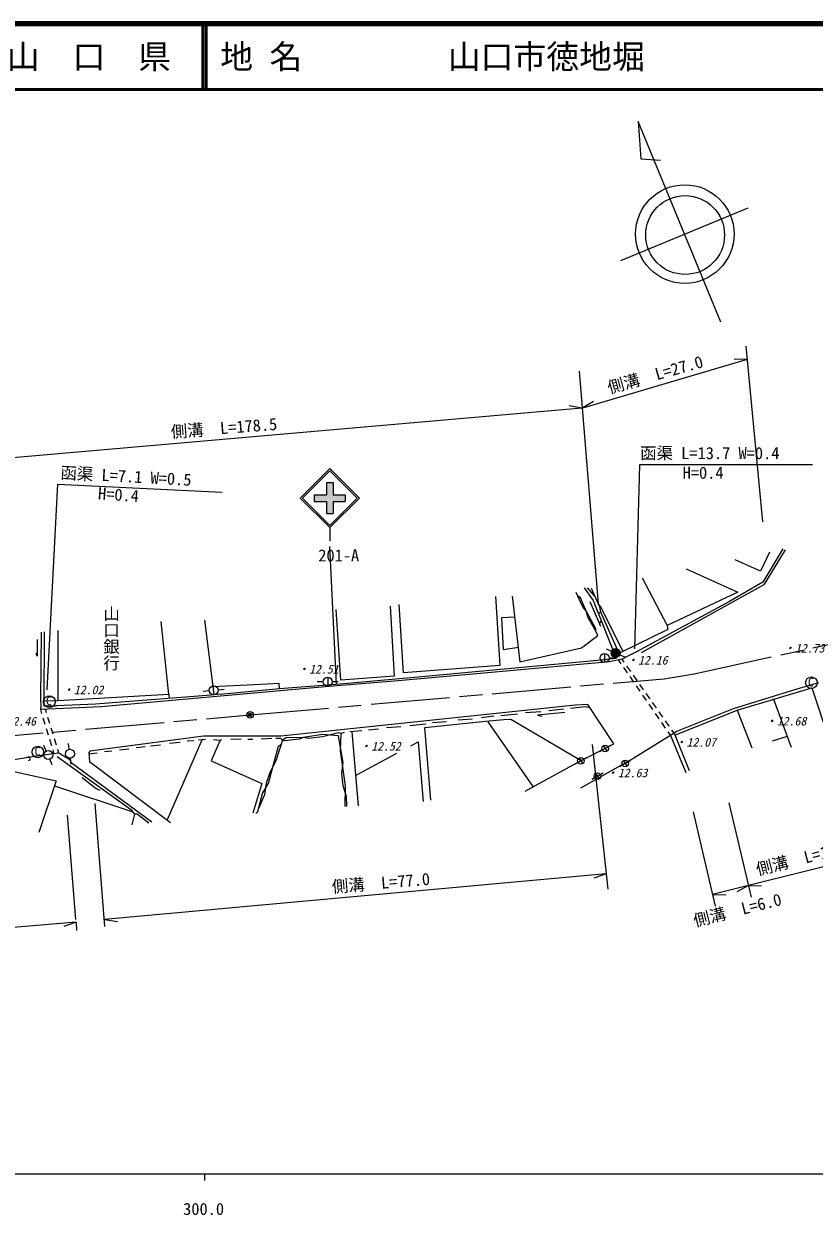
# Model space of a CAD drawing. Units: millimetres, scale not verified, with parts at other scales. Extents: x 40000 to 680000, y 20000 to 380000.
# Drawn here: x 340471 to 460812, y 198715 to 380000 of the extents above; entities that cross this region are included whole.
import ezdxf
from ezdxf.enums import TextEntityAlignment as Align

# ---------------------------------------------------------------- set-up
doc = ezdxf.new("R2010")
doc.units = ezdxf.units.MM
doc.header["$LTSCALE"] = 1000
doc.header["$PDMODE"] = 32
doc.header["$PDSIZE"] = 500
doc.linetypes.add('CHAIN', pattern=[18.5, 12, -1.5, 3.5, -1.5])
for name, color, linetype, lineweight in [('M-BGD', 7, 'Continuous', 13), ('M-BMK', 2, 'CHAIN', 13), ('M-BMK-SRVR', 3, 'Continuous', 13), ('M-STR-HTXT', 7, 'Continuous', 13), ('M-STR-STRC', 7, 'Continuous', 13), ('M-TTL', 2, 'Continuous', 140), ('M-TTL-BAND', 7, 'Continuous', 25), ('M-TTL-LINE', 7, 'Continuous', 50)]:
    doc.layers.add(name, color=color, linetype=linetype, lineweight=lineweight)
doc.layers.add('M-TTL-TXT', color=7, linetype='Continuous')
doc.styles.add('@ＭＳ ゴシック', font='')
doc.styles.add('ＭＳ ゴシック', font='')
doc.styles.get('@ＭＳ ゴシック').set_extended_font_data('@MS Gothic')
doc.styles.get('ＭＳ ゴシック').set_extended_font_data('MS Gothic')

msp = doc.modelspace()

# ---------------------------------------------------------------- hatches: boundary and pattern name
at = {"layer": 'M-BGD'}
msp.add_hatch(color=256, dxfattribs=at).paths.add_polyline_path([(431194, 283974, -1), (429939, 284512, -0.41421), (430835, 284870, -0.41421)])
at = {"layer": 'M-STR-STRC'}
msp.add_hatch(color=256, dxfattribs=at).paths.add_polyline_path([(384703, 308333), (386563, 308333), (386564, 310193), (387564, 310192), (387563, 308333), (389423, 308332), (389422, 307332), (387563, 307333), (387562, 305472), (386562, 305473), (386563, 307333), (384702, 307333)])

# ---------------------------------------------------------------- linework, layer by layer
at = {"layer": 'M-BGD'}
for p, q in [((387038, 300454), (388050, 279542)), ((454009, 299607), (452654, 296729)), ((456041, 300115), (452993, 295035)), ((456380, 299946), (453162, 294612)), ((452654, 296729), (448760, 298422)), ((434620, 295713), (438430, 288431)), ((441309, 297067), (449183, 293511)), ((425815, 294189), (427170, 292241)), ((426238, 294189), (427339, 292919)), ((426831, 294104), (428101, 291310)), ((453162, 294612), (434451, 284283)), ((452993, 295035), (447913, 292072)), ((412268, 292834), (412946, 282335)), ((414808, 292919), (415994, 282928)), ((424545, 293511), (424968, 292495)), ((425222, 292665), (424884, 292919)), ((424968, 292495), (425646, 291141)), ((426154, 290548), (425222, 292665)), ((426662, 292072), (428270, 288347)), ((427170, 292241), (430653, 283485)), ((447913, 292072), (433774, 284452)), ((449183, 293511), (438430, 288431)), ((388731, 280134), (388054, 290887)), ((396266, 291395), (396859, 280727)), ((398298, 281235), (397621, 291649)), ((425646, 291141), (426154, 290548)), ((426154, 290548), (427508, 288008)), ((426323, 289701), (426154, 290548)), ((427932, 291733), (428440, 291056)), ((428270, 290548), (428016, 290294)), ((428101, 291310), (428270, 290548)), ((428270, 290548), (431085, 284222)), ((428440, 291056), (431691, 284468)), ((362569, 277933), (361402, 289040)), ((367988, 289278), (369427, 277933)), ((415232, 289701), (413200, 289617)), ((413200, 289617), (413454, 284791)), ((427508, 287669), (426323, 289701)), ((428440, 289193), (428101, 288855)), ((438430, 288431), (438515, 287839)), ((343096, 287415), (343011, 277255)), ((343556, 287494), (343503, 276216)), ((345636, 287669), (345636, 277001)), ((425392, 285045), (427847, 286907)), ((427508, 288008), (427508, 287669)), ((427847, 286907), (427508, 287669)), ((438515, 287839), (431488, 284367)), ((342503, 286315), (342503, 283775)), ((413454, 284791), (415824, 285129)), ((415994, 282928), (425392, 285045)), ((429114, 284904), (429954, 284545)), ((342503, 283775), (342351, 284229)), ((428894, 284177), (428897, 282811)), ((429595, 283530), (430509, 283531)), ((431555, 283343), (429625, 282928)), ((430963, 283215), (431363, 282635)), ((431085, 284222), (431488, 284367)), ((431222, 284001), (432062, 283642)), ((432250, 283690), (431555, 283343)), ((431904, 282845), (431555, 283343)), ((433774, 284452), (432250, 283690)), ((412946, 282335), (398298, 281235)), ((431761, 282059), (432329, 281236)), ((432882, 281454), (432307, 282272)), ((377555, 279541), (369258, 279118)), ((369456, 277913), (369322, 279272)), ((379333, 279626), (377555, 279541)), ((379418, 278864), (379333, 279626)), ((385152, 279919), (386065, 279919)), ((387630, 279203), (386360, 279118)), ((386743, 280566), (386747, 279200)), ((387445, 279919), (388358, 279919)), ((396859, 280727), (388731, 280134)), ((432727, 280660), (433295, 279837)), ((433859, 280063), (433284, 280881)), ((433692, 279261), (434260, 278438)), ((434837, 278672), (434262, 279491)), ((461460, 279711), (458158, 278779)), ((362569, 277933), (345636, 277001)), ((369004, 277848), (351393, 276493)), ((386360, 279118), (352240, 276070)), ((362569, 277933), (362620, 277357)), ((368696, 278490), (367787, 278402)), ((370358, 278017), (369004, 277848)), ((370979, 278710), (370069, 278622)), ((434658, 277862), (435226, 277039)), ((435814, 277282), (435239, 278100)), ((449106, 275578), (460444, 278949)), ((460444, 278949), (463068, 270990)), ((343011, 277255), (343071, 276211)), ((343071, 276211), (343011, 275647)), ((352240, 276070), (343011, 275647)), ((343011, 275647), (343188, 275066)), ((343503, 276216), (345466, 276239)), ((345636, 277001), (343506, 276949)), ((343920, 275132), (343750, 275681)), ((351393, 276493), (345466, 276239)), ((424460, 276324), (379587, 271583)), ((422682, 275731), (420396, 275477)), ((425984, 276070), (423698, 275816)), ((426323, 276409), (424460, 276324)), ((426662, 275901), (425984, 276070)), ((430290, 270449), (426323, 276409)), ((435624, 276463), (436192, 275640)), ((436792, 275891), (436217, 276709)), ((454610, 277214), (457312, 269943)), ((343391, 274396), (343682, 273439)), ((344422, 273508), (344127, 274463)), ((401516, 272937), (410744, 273869)), ((404818, 273784), (402701, 273615)), ((408712, 274207), (406596, 274038)), ((412014, 274631), (410152, 274377)), ((410744, 273869), (413538, 274123)), ((418026, 263963), (411168, 273784)), ((415655, 274969), (413115, 274715)), ((413538, 274123), (414639, 274207)), ((414639, 274207), (425358, 267891)), ((419211, 275308), (416840, 275139)), ((436589, 275064), (437157, 274241)), ((437769, 274500), (437194, 275318)), ((438747, 273109), (438172, 273927)), ((343885, 272769), (344176, 271812)), ((344925, 271884), (344629, 272839)), ((388392, 272091), (385937, 271498)), ((388731, 272006), (388392, 272091)), ((388731, 272006), (388646, 269381)), ((389239, 272175), (388731, 272006)), ((391948, 272429), (390086, 272260)), ((390424, 272260), (391356, 260999)), ((394488, 272683), (392964, 272514)), ((397875, 273022), (395674, 272853)), ((401685, 273445), (399230, 273191)), ((402447, 261846), (401516, 272937)), ((439499, 272039), (433350, 268281)), ((437555, 273665), (438123, 272842)), ((438521, 272265), (438921, 271685)), ((439499, 272039), (439149, 272536)), ((439499, 272039), (441790, 266360)), ((343884, 269351), (343523, 270191)), ((344379, 271143), (344670, 270186)), ((345428, 270260), (345132, 271215)), ((347374, 269605), (347252, 270511)), ((367818, 271583), (350546, 269297)), ((361299, 270228), (359775, 270059)), ((367564, 270990), (362315, 258883)), ((364262, 270651), (362654, 270482)), ((366379, 270905), (365363, 270821)), ((368157, 271075), (367056, 270990)), ((379587, 271583), (367818, 271583)), ((370358, 270990), (369004, 267857)), ((369342, 271075), (370358, 270990)), ((370358, 270990), (370612, 271075)), ((373576, 271159), (371967, 271075)), ((374592, 271159), (375354, 271159)), ((378232, 271244), (376624, 271159)), ((379587, 271244), (378825, 271244)), ((379841, 270990), (378825, 267857)), ((379248, 270059), (379587, 270313)), ((379841, 270990), (379587, 271244)), ((380434, 271329), (379841, 270990)), ((380180, 270905), (379841, 270990)), ((382381, 271159), (380180, 270905)), ((383058, 271413), (380434, 271329)), ((383058, 271413), (382381, 271159)), ((385937, 271837), (383058, 271413)), ((383820, 271244), (383058, 271413)), ((385937, 271498), (383820, 271244)), ((388392, 271667), (385937, 271837)), ((389070, 267603), (388392, 271667)), ((399399, 270143), (400500, 270736)), ((400500, 270736), (401262, 261677)), ((424464, 267428), (430290, 270449)), ((428730, 270174), (429239, 269313)), ((428985, 269744), (429845, 270252)), ((438921, 271685), (441263, 266097)), ((456723, 271529), (454416, 270865)), ((343434, 268704), (336068, 267519)), ((341064, 268535), (341318, 268450)), ((341318, 268450), (341402, 267942)), ((345805, 269043), (343434, 268704)), ((344873, 269516), (345050, 268935)), ((345551, 268535), (356727, 260491)), ((345805, 269043), (345635, 269591)), ((347498, 268027), (345805, 269043)), ((350546, 269297), (350377, 269127)), ((350377, 269127), (350462, 267773)), ((351647, 269043), (350377, 268873)), ((353848, 269297), (352748, 269212)), ((356473, 269635), (355034, 269466)), ((358928, 269974), (357574, 269805)), ((377724, 264471), (379248, 270059)), ((388646, 269381), (389408, 264047)), ((397198, 268958), (390932, 265571)), ((425291, 267860), (426151, 268368)), ((428985, 269744), (428124, 269235)), ((335814, 266926), (345382, 264809)), ((341402, 267942), (341148, 267857)), ((344786, 267243), (344426, 268083)), ((347498, 268027), (347668, 267603)), ((347676, 267332), (347555, 268238)), ((347668, 267603), (359944, 258544)), ((350462, 267773), (362823, 258459)), ((369004, 267857), (376708, 264386)), ((378825, 267857), (377978, 266164)), ((388900, 265995), (389070, 267603)), ((424630, 267519), (416756, 263201)), ((425291, 267860), (424430, 267351)), ((425036, 268290), (425545, 267429)), ((433350, 268281), (425222, 263709)), ((432026, 267462), (431165, 266953)), ((431771, 267892), (432280, 267031)), ((432026, 267462), (432887, 267970)), ((345382, 264809), (342757, 256935)), ((349361, 265317), (351478, 263624)), ((377978, 266164), (377386, 264471)), ((389070, 264047), (388900, 265995)), ((427828, 265517), (426967, 265008)), ((427573, 265947), (428082, 265086)), ((427828, 265517), (428689, 266025)), ((345128, 264047), (357066, 260068)), ((351478, 263624), (352070, 263370)), ((376708, 264386), (375354, 259899)), ((376793, 262862), (377724, 264471)), ((377386, 264471), (377132, 262693)), ((389578, 262439), (389070, 264047)), ((389408, 264047), (389324, 260915)), ((376116, 260153), (376793, 262862)), ((377132, 262693), (376200, 260576)), ((389662, 260915), (389578, 262439)), ((356727, 260491), (357320, 259729)), ((357320, 259729), (356896, 258121)), ((357743, 259729), (357320, 259729)), ((359521, 258375), (357743, 259729)), ((375777, 259814), (376116, 260153))]:
    msp.add_line(p, q, dxfattribs=at)
for points in [[(370358, 278017), (379418, 278864), (388050, 279542), (399958, 280568), (427803, 283147), (430653, 283485)], [(429625, 282928), (407714, 280925), (396849, 279977), (387591, 279200)], [(458158, 278779), (448496, 275769), (439856, 272295), (439499, 272039)], [(439618, 271744), (449106, 275578), (451318, 269838)], [(422867, 275222), (418670, 274801), (419419, 274661)]]:
    msp.add_lwpolyline(points, dxfattribs=at)
for centre, radius in [((430566, 284243), 683), ((428897, 283494), 683), ((369387, 278593), 683), ((386747, 279883), 683), ((460383, 279734), 880), ((344368, 276862), 900), ((428985, 269744), 500), ((342593, 269195), 872), ((344191, 268724), 683), ((347501, 268919), 683), ((425291, 267860), 500), ((432026, 267462), 500), ((427828, 265517), 500)]:
    msp.add_circle(centre, radius, dxfattribs=at)
at = {"layer": 'M-BMK'}
for points in [[(374924, 274841), (437946, 280354), (442523, 281105), (473945, 287930)], [(275385, 267870), (279765, 267773), (294582, 267857), (374924, 274841)]]:
    msp.add_lwpolyline(points, dxfattribs=at)
at = {"layer": 'M-BMK-SRVR'}
msp.add_circle((374924, 274841), 500, dxfattribs=at)
msp.add_point((374924, 274841), dxfattribs=at)
at = {"layer": 'M-STR-HTXT'}
for p, q in [((452976, 304237), (450467, 330926)), ((425455, 321535), (450651, 328969)), ((450651, 328969), (448652, 328919)), ((425053, 327124), (427932, 291733)), ((425455, 321535), (293396, 310021)), ((425455, 321535), (423486, 321883)), ((425506, 321550), (427213, 322593)), ((434197, 312900), (433435, 284875)), ((460574, 312885), (434197, 312900)), ((345581, 309973), (343994, 278656)), ((345581, 309973), (370657, 308712)), ((427000, 270313), (429371, 248299)), ((351308, 261338), (352748, 242627)), ((447825, 261480), (451212, 247087)), ((347075, 259560), (348345, 243727)), ((442372, 260110), (445759, 245716)), ((470100, 253719), (445340, 247496)), ((429117, 250670), (352748, 243727)), ((429117, 250670), (427240, 249980)), ((450793, 248866), (449046, 247893)), ((450793, 248866), (452793, 248835)), ((445340, 247496), (447340, 247464)), ((348430, 243304), (251201, 235261)), ((348430, 243304), (346547, 242629)), ((348430, 243304), (348514, 242034)), ((352748, 243727), (354718, 243387))]:
    msp.add_line(p, q, dxfattribs=at)
at = {"layer": 'M-STR-STRC'}
for p, q in [((446573, 334582), (434027, 365135)), ((434027, 365135), (434397, 359480)), ((434397, 359480), (437389, 359254)), ((431352, 344006), (450778, 351983)), ((382562, 307833), (387062, 312333)), ((382916, 307833), (387062, 311979)), ((391563, 307832), (387062, 312333)), ((391209, 307832), (387062, 311979)), ((386564, 310193), (386563, 308333)), ((386564, 310193), (387564, 310192)), ((387564, 310192), (387563, 308333)), ((384703, 308333), (384702, 307333)), ((384703, 308333), (386563, 308333)), ((387563, 308333), (389423, 308332)), ((389423, 308332), (389422, 307332)), ((382562, 307833), (387062, 303332)), ((382916, 307833), (387062, 303686)), ((384702, 307333), (386563, 307333)), ((386563, 307333), (386562, 305473)), ((387062, 303686), (391209, 307832)), ((387063, 303332), (391563, 307832)), ((387563, 307333), (387562, 305472)), ((387563, 307333), (389422, 307332)), ((386562, 305473), (387562, 305472)), ((387063, 303332), (387063, 301332))]:
    msp.add_line(p, q, dxfattribs=at)
for centre, radius in [((441104, 348011), 7500), ((441156, 347862), 6000)]:
    msp.add_circle(centre, radius, dxfattribs=at)
at = {"layer": 'M-TTL'}
msp.add_line((680000, 380000), (40000, 380000), dxfattribs=at)
at = {"layer": 'M-TTL-BAND'}
for p, q in [((40000, 205000), (579000, 205000)), ((368000, 205000), (368000, 204000))]:
    msp.add_line(p, q, dxfattribs=at)
at = {"layer": 'M-TTL-LINE'}
for p, q in [((367750, 380000), (367750, 370000)), ((368250, 380000), (368250, 370000)), ((40000, 370000), (680000, 370000))]:
    msp.add_line(p, q, dxfattribs=at)

# ---------------------------------------------------------------- texts
at = {"layer": 'M-BGD', "style": '@ＭＳ ゴシック'}
msp.add_text('山口銀行', height=1833, rotation=270, dxfattribs=at).set_placement((352330, 291500), align=Align.BOTTOM_LEFT)
at = {"layer": 'M-BGD', "style": 'ＭＳ ゴシック', "oblique": 15}
for s, p in [('・12.73', (456095, 283932)), ('・12.16', (432193, 282106)), ('・12.51', (382105, 280737)), ('・12.02', (346289, 277593)), ('・12.46', (336033, 272818)), ('・12.68', (453320, 272836)), ('・12.52', (391568, 269017)), ('・12.07', (439571, 269617)), ('・12.63', (429122, 264953))]:
    msp.add_text(s, height=1320, dxfattribs=at).set_placement(p, align=Align.BOTTOM_LEFT)
at = {"layer": 'M-BGD', "style": '@ＭＳ ゴシック'}
for p in [(459872, 278761), (343842, 275925), (342114, 268251)]:
    msp.add_text('C', height=1320, dxfattribs=at).set_placement(p, align=Align.BOTTOM_LEFT)
at = {"layer": 'M-STR-HTXT', "style": 'ＭＳ ゴシック'}
for s, rotation, p in [('側溝\u3000L=27.0', 15.872, (429808, 323170)), ('側溝\u3000L=178.5', 4.416, (362973, 316425)), ('函渠 L=7.1 W=0.5', 356.77, (345986, 310266)), ('H=0.4', 356.045, (351681, 307099)), ('側溝\u3000L=17.5', 14.109, (452363, 249869)), ('側溝\u3000L=77.0', 4.686, (387498, 247218)), ('側溝\u3000L=6.0', 14.109, (442821, 242062))]:
    msp.add_text(s, height=1833, rotation=rotation, dxfattribs=at).set_placement(p, align=Align.BOTTOM_LEFT)
for s, p in [('函渠 L=13.7 W=0.4', (434315, 313208)), ('H=0.4', (440784, 310223))]:
    msp.add_text(s, height=1833, dxfattribs=at).set_placement(p, align=Align.BOTTOM_LEFT)
at = {"layer": 'M-STR-STRC', "style": 'ＭＳ ゴシック'}
msp.add_text('201-A', height=1833, dxfattribs=at).set_placement((385299, 297641), align=Align.BOTTOM_LEFT)
at = {"layer": 'M-TTL-BAND', "style": 'ＭＳ ゴシック'}
msp.add_text('300.0', height=1833, dxfattribs=at).set_placement((367844, 198195), align=Align.BOTTOM_CENTER)
at = {"layer": 'M-TTL-TXT', "style": 'ＭＳ ゴシック'}
msp.add_text('山\u3000口\u3000県', height=3666, dxfattribs=at).set_placement((350375, 375000), align=Align.MIDDLE_CENTER)
for s, p in [('地 名', (370380, 375000)), ('山口市徳地堀', (405024, 375000))]:
    msp.add_text(s, height=3666, dxfattribs=at).set_placement(p, align=Align.MIDDLE_LEFT)

doc.saveas('drawing.dxf')
